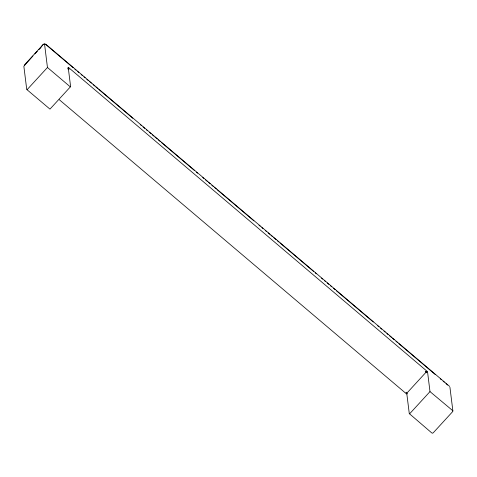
<?xml version="1.0" encoding="UTF-8"?>
<svg xmlns="http://www.w3.org/2000/svg" width="477" height="477" viewBox="0 0 477 477"><rect width="100%" height="100%" fill="white"/><g stroke="black" fill="none" stroke-linecap="round" stroke-linejoin="round"><path stroke-width="0.72" d="M67.978 68.378L68.205 67.34L70.608 86.611L49.966 109.114L26.742 89.479L23.85 66.261L32.913 56.03M59.249 99.669L406.517 393.901L406.088 392.195L407.34 393.65L406.881 394.33L409.284 413.601L431.685 432.86L432.508 433.235L433.283 432.752L452.434 411.866L452.888 411.007L452.345 410.327L429.992 391.605L427.541 371.798L426.492 372.764L425.245 371.309L427.177 371.374L68.539 67.507L68.998 69.469L68.169 68.885L68.42 67.788M406.672 393.883L406.953 393.042L426.104 372.155L427.052 371.655M38.804 49.602C41.105 48.982 42.459 42.519 45.315 44.14L73.16 67.734M27.064 89.712L47.45 67.484L44.51 43.735M409.606 413.833L429.992 391.605M24.249 65.146L43.407 44.26M34.875 53.889L37.331 51.206M452.888 411.007L449.936 387.288M67.859 68.897L68.169 68.885M47.45 67.484L70.346 86.886M45.667 44.111L449.728 386.465M74.865 69.183L76.004 70.143M77.709 71.586L78.842 72.552M81.12 74.478L82.253 75.438M83.958 76.886L85.097 77.846M86.802 79.289L88.507 80.738M89.64 81.698L91.345 83.147M93.051 84.59L94.756 86.033M95.895 86.999L97.6 88.442M98.733 89.402L132.833 118.296M140.22 124.557L141.359 125.517M143.064 126.96L144.769 128.408M146.475 129.851L147.608 130.811M149.313 132.26L151.018 133.703M152.157 134.663L153.862 136.112M154.995 137.072L157.267 138.998M158.406 139.964L160.111 141.407M161.25 142.373L194.211 170.295M196.482 172.221L197.621 173.187M202.731 177.522L203.87 178.481M205.575 179.93L207.28 181.373M208.419 182.333L210.118 183.782M211.824 185.225L213.529 186.668M214.668 187.634L216.373 189.077M217.512 190.037L253.877 220.857M258.993 225.192L260.132 226.152M261.837 227.601L262.97 228.561M265.248 230.486L266.381 231.452M268.086 232.895L269.791 234.338M270.93 235.304L272.635 236.747M273.768 237.707L276.046 239.633M277.179 240.599L278.884 242.042M280.023 243.008L313.55 271.413M315.255 272.862L316.394 273.822M321.51 278.157L322.643 279.117M324.348 280.565L325.487 281.525M327.192 282.974L328.897 284.417M330.603 285.86L331.736 286.826M333.441 288.269L335.146 289.712M336.285 290.678L373.223 321.975M377.766 325.827L378.905 326.787M380.61 328.236L381.749 329.196M384.021 331.121L385.16 332.087M386.859 333.53L387.998 334.49M389.703 335.939L391.408 337.382M392.547 338.348L394.252 339.791M395.952 341.234L397.657 342.677M398.796 343.643L435.167 374.457M440.283 378.792L441.416 379.758M443.121 381.201L444.26 382.16M445.965 383.609L447.67 385.052"/></g></svg>
